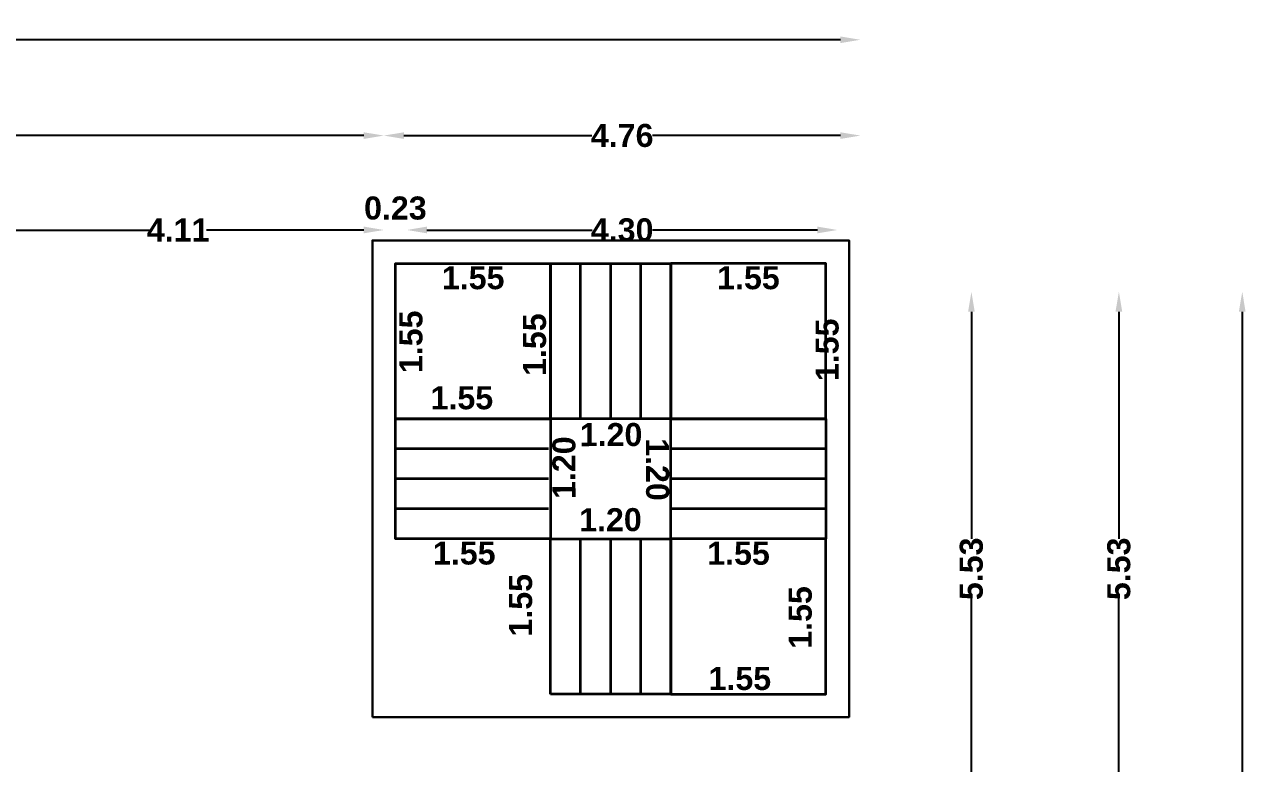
# Model space of a CAD drawing. Header units: metres. Extents: x 515 to 706, y -4 to 163.
# Drawn here: x 586.67 to 598.99, y 113.37 to 120.75 of the extents above; entities that cross this region are included whole.
import ezdxf

# ---------------------------------------------------------------- set-up
doc = ezdxf.new("R2010")
doc.units = ezdxf.units.M
doc.header["$MEASUREMENT"] = 0
doc.layers.add('BLK_1_FLR_1_STAIR_2', color=7, linetype='Continuous')
for name, color, linetype, lineweight in [('BLK_1_FLR_1_STAIR_2_FLIGHT_1', 4, 'Continuous', 30), ('BLK_1_FLR_1_STAIR_2_FLIGHT_2', 4, 'Continuous', 30), ('BLK_1_FLR_1_STAIR_2_FLIGHT_3', 4, 'Continuous', 30), ('BLK_1_FLR_1_STAIR_2_FLIGHT_4', 4, 'Continuous', 30), ('BLK_1_FLR_1_STAIR_2_LANDING_1', 4, 'Continuous', 30), ('BLK_1_FLR_1_STAIR_2_LANDING_2', 4, 'Continuous', 30), ('BLK_1_FLR_1_STAIR_2_LANDING_3', 4, 'Continuous', 30)]:
    doc.layers.add(name, color=color, linetype=linetype, lineweight=lineweight)
doc.styles.add('ARIAL', font='arialbd.ttf', dxfattribs={"height": 0.23})
doc.styles.add('working', font='arialbd.ttf', dxfattribs={"height": 0.23})
doc.dimstyles.new('new model', dxfattribs={"dimtxt": 0.23, "dimasz": 0.2, "dimexe": 0.1, "dimexo": 0.1, "dimgap": 0, "dimtad": 0, "dimzin": 1, "dimdsep": 46, "dimtxsty": 'working', "dimcen": 0.09, "dimse1": 1, "dimse2": 1, "dimclrd": 256, "dimclrt": 256, "dimadec": 1, "dimazin": 0, "dimtfac": 1, "dimtofl": 0, "dimtmove": 0, "dimatfit": 3, "dimfxl": 0, "dimtolj": 1, "dimtzin": 0, "dimlwd": -1, "dimlwe": -1, "dimarcsym": 0})
doc.dimstyles.new('OPEN SPACE', dxfattribs={"dimtxt": 0.23, "dimasz": 0.23, "dimexe": 0.1875, "dimexo": 0.0625, "dimgap": 0.09, "dimtad": 3, "dimzin": 0, "dimdsep": 46, "dimtxsty": 'ARIAL', "dimcen": 0.09, "dimse1": 1, "dimse2": 1, "dimclrd": 256, "dimclre": 256, "dimadec": 0, "dimazin": 0, "dimtfac": 0.5, "dimtix": 1, "dimtmove": 0, "dimatfit": 3, "dimfxl": 0, "dimtolj": 1, "dimtzin": 0, "dimarcsym": 0})

# ---------------------------------------------------------------- blocks, each defined once
blk = doc.blocks.new('*D220')
at = {"layer": 'Defpoints', "color": 0, "lineweight": 40}
for p in [(591.928, 118.365), (591.976, 118.365), (591.928, 116.815)]:
    blk.add_point(p, dxfattribs=at)
at = {"layer": 'BLK_1_FLR_1_STAIR_2_LANDING_1', "color": 2, "lineweight": 35, "insert": (591.768, 117.555), "char_height": 0.23, "attachment_point": 5, "rotation": 90, "style": 'ARIAL'}
blk.add_mtext('\\A1;1.55', dxfattribs=at)
blk = doc.blocks.new('*D221')
at = {"layer": 'Defpoints', "color": 0, "lineweight": 40}
for p in [(590.381, 118.345), (591.928, 118.345), (590.381, 118.014)]:
    blk.add_point(p, dxfattribs=at)
at = {"layer": 'BLK_1_FLR_1_STAIR_2_LANDING_1', "color": 1, "lineweight": 35, "insert": (591.154, 118.222), "char_height": 0.23, "attachment_point": 5, "style": 'ARIAL'}
blk.add_mtext('\\A1;1.55', dxfattribs=at)
blk = doc.blocks.new('*D222')
at = {"layer": 'Defpoints', "color": 0, "lineweight": 40}
for p in [(590.378, 116.815), (590.378, 115.615), (591.928, 115.615)]:
    blk.add_point(p, dxfattribs=at)
at = {"layer": 'BLK_1_FLR_1_STAIR_2_FLIGHT_1', "color": 2, "lineweight": 35, "insert": (591.041, 117.023), "char_height": 0.23, "attachment_point": 5, "rotation": 359.9999, "style": 'ARIAL'}
blk.add_mtext('\\A1;1.55', dxfattribs=at)
blk = doc.blocks.new('*D223')
at = {"layer": 'Defpoints', "color": 0, "lineweight": 40}
for p in [(590.245, 116.813), (591.038, 116.815), (591.042, 115.615)]:
    blk.add_point(p, dxfattribs=at)
at = {"layer": 'BLK_1_FLR_1_STAIR_2_FLIGHT_1', "color": 1, "lineweight": 35, "insert": (592.062, 116.326), "char_height": 0.23, "attachment_point": 5, "rotation": 90.159, "style": 'ARIAL'}
blk.add_mtext('\\A1;1.20', dxfattribs=at)
blk = doc.blocks.new('*D224')
at = {"layer": 'Defpoints', "color": 0, "lineweight": 40}
for p in [(590.378, 115.615), (591.928, 115.615), (590.378, 115.264)]:
    blk.add_point(p, dxfattribs=at)
at = {"layer": 'BLK_1_FLR_1_STAIR_2_FLIGHT_1', "color": 1, "lineweight": 35, "insert": (591.065, 115.472), "char_height": 0.23, "attachment_point": 5, "rotation": 359.9999, "style": 'ARIAL'}
blk.add_mtext('\\A1;1.55', dxfattribs=at)
blk = doc.blocks.new('*D225')
at = {"layer": 'Defpoints', "color": 0, "lineweight": 40}
for p in [(593.128, 115.615), (594.678, 115.615), (593.128, 115.425)]:
    blk.add_point(p, dxfattribs=at)
at = {"layer": 'BLK_1_FLR_1_STAIR_2_FLIGHT_3', "color": 2, "lineweight": 35, "insert": (593.804, 115.47), "char_height": 0.23, "attachment_point": 5, "style": 'ARIAL'}
blk.add_mtext('\\A1;1.55', dxfattribs=at)
blk = doc.blocks.new('*D226')
at = {"layer": 'Defpoints', "color": 0, "lineweight": 40}
for p in [(594.678, 116.815), (594.78, 116.816), (594.681, 115.615)]:
    blk.add_point(p, dxfattribs=at)
at = {"layer": 'BLK_1_FLR_1_STAIR_2_FLIGHT_3', "color": 1, "lineweight": 35, "insert": (592.994, 116.308), "char_height": 0.23, "attachment_point": 5, "rotation": 270.159, "style": 'ARIAL'}
blk.add_mtext('\\A1;1.20', dxfattribs=at)
blk = doc.blocks.new('*D227')
at = {"layer": 'Defpoints', "color": 0, "lineweight": 40}
for p in [(594.504, 118.365), (594.898, 118.365), (594.504, 116.812)]:
    blk.add_point(p, dxfattribs=at)
at = {"layer": 'BLK_1_FLR_1_STAIR_2_LANDING_2', "color": 2, "lineweight": 35, "insert": (594.69, 117.503), "char_height": 0.23, "attachment_point": 5, "rotation": 90, "style": 'ARIAL'}
blk.add_mtext('\\A1;1.55', dxfattribs=at)
blk = doc.blocks.new('*D228')
at = {"layer": 'Defpoints', "color": 0, "lineweight": 40}
for p in [(593.128, 118.345), (594.678, 118.345), (593.128, 118.014)]:
    blk.add_point(p, dxfattribs=at)
at = {"layer": 'BLK_1_FLR_1_STAIR_2_LANDING_2', "color": 1, "lineweight": 35, "insert": (593.903, 118.222), "char_height": 0.23, "attachment_point": 5, "style": 'ARIAL'}
blk.add_mtext('\\A1;1.55', dxfattribs=at)
blk = doc.blocks.new('*D229')
at = {"layer": 'Defpoints', "color": 0, "lineweight": 40}
for p in [(594.504, 115.615), (594.629, 115.615), (594.504, 114.065)]:
    blk.add_point(p, dxfattribs=at)
at = {"layer": 'BLK_1_FLR_1_STAIR_2_LANDING_3', "color": 2, "lineweight": 35, "insert": (594.422, 114.83), "char_height": 0.23, "attachment_point": 5, "rotation": 90, "style": 'ARIAL'}
blk.add_mtext('\\A1;1.55', dxfattribs=at)
blk = doc.blocks.new('*D230')
at = {"layer": 'Defpoints', "color": 0, "lineweight": 40}
for p in [(593.131, 115.59), (594.678, 115.59), (593.131, 114.011)]:
    blk.add_point(p, dxfattribs=at)
at = {"layer": 'BLK_1_FLR_1_STAIR_2_LANDING_3', "color": 1, "lineweight": 35, "insert": (593.817, 114.219), "char_height": 0.23, "attachment_point": 5, "style": 'ARIAL'}
blk.add_mtext('\\A1;1.55', dxfattribs=at)
blk = doc.blocks.new('*D231')
at = {"layer": 'Defpoints', "color": 0, "lineweight": 40}
for p in [(590.741, 118.365), (591.928, 118.365), (591.928, 116.815)]:
    blk.add_point(p, dxfattribs=at)
at = {"layer": 'BLK_1_FLR_1_STAIR_2_FLIGHT_2', "color": 2, "lineweight": 35, "insert": (590.534, 117.583), "char_height": 0.23, "attachment_point": 5, "rotation": 90, "style": 'ARIAL'}
blk.add_mtext('\\A1;1.55', dxfattribs=at)
blk = doc.blocks.new('*D232')
at = {"layer": 'Defpoints', "color": 0, "lineweight": 40}
for p in [(593.125, 118.477), (591.928, 117.681), (593.128, 117.684)]:
    blk.add_point(p, dxfattribs=at)
at = {"layer": 'BLK_1_FLR_1_STAIR_2_FLIGHT_2', "color": 1, "lineweight": 35, "insert": (592.531, 116.655), "char_height": 0.23, "attachment_point": 5, "rotation": 0.1591, "style": 'ARIAL'}
blk.add_mtext('\\A1;1.20', dxfattribs=at)
blk = doc.blocks.new('*D233')
at = {"layer": 'Defpoints', "color": 0, "lineweight": 40}
for p in [(591.837, 115.615), (591.928, 115.615), (591.928, 114.065)]:
    blk.add_point(p, dxfattribs=at)
at = {"layer": 'BLK_1_FLR_1_STAIR_2_FLIGHT_4', "color": 2, "lineweight": 35, "insert": (591.629, 114.952), "char_height": 0.23, "attachment_point": 5, "rotation": 90, "style": 'ARIAL'}
blk.add_mtext('\\A1;1.55', dxfattribs=at)
blk = doc.blocks.new('*D234')
at = {"layer": 'Defpoints', "color": 0, "lineweight": 40}
for p in [(593.126, 115.615), (591.928, 114.951), (593.128, 114.954)]:
    blk.add_point(p, dxfattribs=at)
at = {"layer": 'BLK_1_FLR_1_STAIR_2_FLIGHT_4', "color": 1, "lineweight": 35, "insert": (592.525, 115.805), "char_height": 0.23, "attachment_point": 5, "rotation": 0.159, "style": 'ARIAL'}
blk.add_mtext('\\A1;1.20', dxfattribs=at)
blk = doc.blocks.new('*D438')
for p, q in [((586.352, 118.7), (587.924, 118.7)), ((590.062, 118.7), (588.491, 118.7))]:
    blk.add_line(p, q)
at = {"lineweight": 40}
for points in [[(586.352, 118.734), (586.352, 118.667), (586.152, 118.7)], [(590.062, 118.734), (590.062, 118.667), (590.262, 118.7)]]:
    blk.add_solid(points, dxfattribs=at)
at = {"layer": 'Defpoints', "color": 0, "lineweight": 40}
for p in [(590.262, 118.7), (586.152, 107.789), (590.262, 107.789)]:
    blk.add_point(p, dxfattribs=at)
at = {"lineweight": 30, "insert": (588.207, 118.7), "char_height": 0.23, "attachment_point": 5, "style": 'working'}
blk.add_mtext('\\A1;4.11', dxfattribs=at)
blk = doc.blocks.new('*D439')
for p, q in [((590.062, 118.7), (589.862, 118.7)), ((590.692, 118.7), (590.892, 118.7))]:
    blk.add_line(p, q)
at = {"lineweight": 40}
for points in [[(590.062, 118.734), (590.062, 118.667), (590.262, 118.7)], [(590.692, 118.734), (590.692, 118.667), (590.492, 118.7)]]:
    blk.add_solid(points, dxfattribs=at)
at = {"layer": 'Defpoints', "color": 0, "lineweight": 40}
for p in [(590.492, 118.7), (590.262, 107.789), (590.492, 107.789)]:
    blk.add_point(p, dxfattribs=at)
at = {"lineweight": 30, "insert": (590.377, 118.918), "char_height": 0.23, "attachment_point": 5, "style": 'working'}
blk.add_mtext('\\A1;0.23', dxfattribs=at)
blk = doc.blocks.new('*D440')
for p, q in [((590.692, 118.7), (592.341, 118.7)), ((594.592, 118.7), (592.944, 118.7))]:
    blk.add_line(p, q)
at = {"lineweight": 40}
for points in [[(590.692, 118.734), (590.692, 118.667), (590.492, 118.7)], [(594.592, 118.734), (594.592, 118.667), (594.792, 118.7)]]:
    blk.add_solid(points, dxfattribs=at)
at = {"layer": 'Defpoints', "color": 0, "lineweight": 40}
for p in [(594.792, 118.7), (594.792, 112.319), (590.492, 107.789)]:
    blk.add_point(p, dxfattribs=at)
at = {"lineweight": 30, "insert": (592.642, 118.7), "char_height": 0.23, "attachment_point": 5, "style": 'working'}
blk.add_mtext('\\A1;4.30', dxfattribs=at)
blk = doc.blocks.new('*D448')
for p, q in [((596.13, 117.884), (596.13, 115.615)), ((596.13, 112.749), (596.13, 115.018))]:
    blk.add_line(p, q)
at = {"lineweight": 40}
for points in [[(596.097, 117.884), (596.163, 117.884), (596.13, 118.084)], [(596.097, 112.749), (596.163, 112.749), (596.13, 112.549)]]:
    blk.add_solid(points, dxfattribs=at)
at = {"layer": 'Defpoints', "color": 0, "lineweight": 40}
for p in [(576.573, 118.084), (596.13, 118.084), (594.916, 112.549)]:
    blk.add_point(p, dxfattribs=at)
at = {"lineweight": 30, "insert": (596.13, 115.316), "char_height": 0.23, "attachment_point": 5, "rotation": 90, "style": 'working'}
blk.add_mtext('\\A1;5.53', dxfattribs=at)
blk = doc.blocks.new('*D451')
for p, q in [((576.322, 119.643), (582.807, 119.643)), ((590.062, 119.643), (583.578, 119.643))]:
    blk.add_line(p, q)
at = {"lineweight": 40}
for points in [[(576.322, 119.676), (576.322, 119.61), (576.122, 119.643)], [(590.062, 119.676), (590.062, 119.61), (590.262, 119.643)]]:
    blk.add_solid(points, dxfattribs=at)
at = {"layer": 'Defpoints', "color": 0, "lineweight": 40}
for p in [(590.262, 119.643), (576.122, 108.019), (590.262, 108.019)]:
    blk.add_point(p, dxfattribs=at)
at = {"lineweight": 30, "insert": (583.192, 119.643), "char_height": 0.23, "attachment_point": 5, "style": 'working'}
blk.add_mtext('\\A1;14.14', dxfattribs=at)
blk = doc.blocks.new('*D452')
for p, q in [((590.462, 119.643), (592.338, 119.643)), ((594.822, 119.643), (592.946, 119.643))]:
    blk.add_line(p, q)
at = {"lineweight": 40}
for points in [[(590.462, 119.676), (590.462, 119.61), (590.262, 119.643)], [(594.822, 119.676), (594.822, 119.61), (595.022, 119.643)]]:
    blk.add_solid(points, dxfattribs=at)
at = {"layer": 'Defpoints', "color": 0, "lineweight": 40}
for p in [(595.022, 119.643), (590.262, 112.549), (595.022, 112.549)]:
    blk.add_point(p, dxfattribs=at)
at = {"lineweight": 30, "insert": (592.642, 119.643), "char_height": 0.23, "attachment_point": 5, "style": 'working'}
blk.add_mtext('\\A1;4.76', dxfattribs=at)
blk = doc.blocks.new('*D453')
for p, q in [((564.055, 120.6), (579.05, 120.6)), ((594.822, 120.6), (579.827, 120.6))]:
    blk.add_line(p, q)
at = {"lineweight": 40}
for points in [[(564.055, 120.633), (564.055, 120.567), (563.855, 120.6)], [(594.822, 120.633), (594.822, 120.567), (595.022, 120.6)]]:
    blk.add_solid(points, dxfattribs=at)
at = {"layer": 'Defpoints', "color": 0, "lineweight": 40}
for p in [(563.855, 120.6), (563.855, 119.643), (595.022, 119.643)]:
    blk.add_point(p, dxfattribs=at)
at = {"lineweight": 30, "insert": (579.439, 120.6), "char_height": 0.23, "attachment_point": 5, "style": 'working'}
blk.add_mtext('\\A1;31.17', dxfattribs=at)
blk = doc.blocks.new('*D459')
for p, q in [((597.603, 117.884), (597.603, 115.615)), ((597.603, 112.749), (597.603, 115.018))]:
    blk.add_line(p, q)
at = {"lineweight": 40}
for points in [[(597.569, 117.884), (597.636, 117.884), (597.603, 118.084)], [(597.569, 112.749), (597.636, 112.749), (597.603, 112.549)]]:
    blk.add_solid(points, dxfattribs=at)
at = {"layer": 'Defpoints', "color": 0, "lineweight": 40}
for p in [(596.13, 118.084), (596.13, 112.549), (597.603, 112.549)]:
    blk.add_point(p, dxfattribs=at)
at = {"lineweight": 30, "insert": (597.603, 115.316), "char_height": 0.23, "attachment_point": 5, "rotation": 90, "style": 'working'}
blk.add_mtext('\\A1;5.53', dxfattribs=at)
blk = doc.blocks.new('*D460')
for p, q in [((598.835, 117.884), (598.835, 106.216)), ((598.835, 93.769), (598.835, 105.436))]:
    blk.add_line(p, q)
at = {"lineweight": 40}
for points in [[(598.801, 117.884), (598.868, 117.884), (598.835, 118.084)], [(598.801, 93.769), (598.868, 93.769), (598.835, 93.569)]]:
    blk.add_solid(points, dxfattribs=at)
at = {"layer": 'Defpoints', "color": 0, "lineweight": 40}
for p in [(597.603, 118.084), (597.586, 93.569), (598.835, 93.569)]:
    blk.add_point(p, dxfattribs=at)
at = {"lineweight": 30, "insert": (598.835, 105.826), "char_height": 0.23, "attachment_point": 5, "rotation": 90, "style": 'working'}
blk.add_mtext('\\A1;24.52', dxfattribs=at)

msp = doc.modelspace()

# ---------------------------------------------------------------- linework, layer by layer
at = {"layer": 'BLK_1_FLR_1_STAIR_2', "color": 1, "lineweight": 30}
msp.add_lwpolyline([(590.14754, 113.83512), (590.14754, 118.59522), (594.90754, 118.59522), (594.90754, 113.83512)], close=True, dxfattribs=at)
at = {"layer": 'BLK_1_FLR_1_STAIR_2_FLIGHT_1', "color": 7, "lineweight": 35}
for p, q in [((591.90754, 116.81522), (590.37753, 116.81522)), ((591.90754, 116.51522), (590.37753, 116.51522)), ((591.90754, 116.21522), (590.37753, 116.21522)), ((591.90754, 115.91522), (590.37753, 115.91522)), ((591.90754, 115.61522), (590.37753, 115.61522))]:
    msp.add_line(p, q, dxfattribs=at)
for points in [[(591.92754, 118.36522), (591.92754, 116.81522), (590.37753, 116.81522), (590.37753, 118.36522)], [(591.92754, 115.61522), (590.37753, 115.61522), (590.37753, 116.81522), (591.92754, 116.81522)]]:
    msp.add_lwpolyline(points, close=True, dxfattribs=at)
at = {"layer": 'BLK_1_FLR_1_STAIR_2_FLIGHT_2', "color": 7, "lineweight": 35}
for p, q in [((591.92754, 116.81522), (591.92754, 118.36522)), ((592.22754, 116.81522), (592.22754, 118.36522)), ((592.52754, 116.81522), (592.52754, 118.36522)), ((592.82754, 116.81522), (592.82754, 118.36522)), ((593.12754, 116.81522), (593.12754, 118.36522))]:
    msp.add_line(p, q, dxfattribs=at)
msp.add_lwpolyline([(591.92754, 116.81522), (591.92754, 118.36522), (593.12754, 118.36522), (593.12754, 116.81522)], close=True, dxfattribs=at)
at = {"layer": 'BLK_1_FLR_1_STAIR_2_FLIGHT_3', "color": 7, "lineweight": 35}
for p, q in [((594.67754, 116.81522), (593.12754, 116.81522)), ((594.67754, 116.51522), (593.12754, 116.51522)), ((594.67754, 116.21522), (593.12754, 116.21522)), ((594.67754, 115.91522), (593.12754, 115.91522)), ((594.67754, 115.61522), (593.12754, 115.61522))]:
    msp.add_line(p, q, dxfattribs=at)
msp.add_lwpolyline([(594.67754, 115.61522), (593.12754, 115.61522), (593.12754, 116.81522), (594.67754, 116.81522)], close=True, dxfattribs=at)
at = {"layer": 'BLK_1_FLR_1_STAIR_2_FLIGHT_4', "color": 7, "lineweight": 35}
for p, q in [((591.92753, 114.06522), (591.92753, 115.61522)), ((592.22753, 114.06522), (592.22753, 115.61522)), ((592.52753, 114.06522), (592.52753, 115.61522)), ((592.82753, 114.06522), (592.82753, 115.61522)), ((593.12754, 114.06522), (593.12754, 115.61522))]:
    msp.add_line(p, q, dxfattribs=at)
msp.add_lwpolyline([(591.92753, 114.06522), (591.92753, 115.61522), (593.12753, 115.61522), (593.12753, 114.06522)], close=True, dxfattribs=at)
at = {"layer": 'BLK_1_FLR_1_STAIR_2_LANDING_2', "color": 7, "lineweight": 35}
msp.add_lwpolyline([(593.12754, 116.81522), (594.67753, 116.81522), (594.67753, 118.36522), (593.12754, 118.36522)], close=True, dxfattribs=at)
at = {"layer": 'BLK_1_FLR_1_STAIR_2_LANDING_3', "color": 7, "lineweight": 35}
msp.add_lwpolyline([(593.12754, 114.06522), (594.67754, 114.06522), (594.67754, 115.61522), (593.12754, 115.61522)], close=True, dxfattribs=at)

# ---------------------------------------------------------------- dimensions: what is measured, and where the dimension line sits
at = {"lineweight": 30}
for base, p1, p2, override, picture, middle in [((563.85465, 120.60013), (595.0224, 119.64308), (563.85465, 119.64308), {"dimpost": '\\X'}, '*D453', (579.43853, 120.60013)), ((590.26234, 119.64308), (576.12239, 108.01896), (590.26234, 108.01885), {"dimpost": '\\X'}, '*D451', (583.19237, 119.64308)), ((595.0224, 119.64308), (590.26238, 112.54885), (595.0224, 112.54885), {"dimpost": '\\X'}, '*D452', (592.64239, 119.64308)), ((590.49238, 118.70046), (590.26238, 107.78885), (590.49238, 107.78885), {"dimpost": '\\X', "dimtmove": 2}, '*D439', (590.37738, 118.91789)), ((590.26238, 118.70046), (586.15238, 107.7891), (590.26238, 107.78885), {"dimpost": '\\X', "dimtmove": 2}, '*D438', (588.20738, 118.70046)), ((594.79238, 118.70046), (590.49238, 107.78885), (594.79238, 112.31885), {"dimpost": '\\X', "dimtmove": 2}, '*D440', (592.64238, 118.70046))]:
    dim = msp.add_linear_dim(base=base, p1=p1, p2=p2, dimstyle='new model', override=override, dxfattribs=at)
    dim.commit()
    dim.dimension.update_dxf_attribs({"geometry": picture, "text_midpoint": middle})
for base, p1, p2, override, picture, middle in [((596.1299, 118.08378), (594.91617, 112.54885), (576.57271, 118.08378), {"dimpost": '\\X', "dimtmove": 2}, '*D448', (596.1299, 115.31631)), ((597.60251, 112.54885), (596.1299, 118.08378), (596.1299, 112.54885), {"dimpost": '\\X'}, '*D459', (597.60251, 115.31631)), ((598.83467, 93.5686), (597.60251, 118.08378), (597.58584, 93.5686), {"dimpost": '\\X'}, '*D460', (598.83467, 105.82619))]:
    dim = msp.add_linear_dim(base=base, p1=p1, p2=p2, angle=90, dimstyle='new model', override=override, dxfattribs=at)
    dim.commit()
    dim.dimension.update_dxf_attribs({"geometry": picture, "text_midpoint": middle})
at = {"layer": 'BLK_1_FLR_1_STAIR_2_FLIGHT_1', "color": 2, "lineweight": 35}
dim = msp.add_linear_dim(base=(590.37754, 116.81522), p1=(591.92753, 115.61522), p2=(590.37754, 115.61522), angle=179.999946, dimstyle='OPEN SPACE', override={"dimpost": '\\X', "dimsd1": 1, "dimsd2": 1, "dimclrd": 2, "dimclrt": 2}, dxfattribs=at)
dim.commit()
dim.dimension.update_dxf_attribs({"geometry": '*D222', "text_midpoint": (591.04111, 116.81522), "dimtype": 161})
at = {"layer": 'BLK_1_FLR_1_STAIR_2_FLIGHT_1', "color": 1, "lineweight": 35}
dim = msp.add_linear_dim(base=(590.24534, 116.81302), p1=(591.04175, 115.61522), p2=(591.03842, 116.81522), angle=90.159034, dimstyle='OPEN SPACE', override={"dimpost": '\\X', "dimsd1": 1, "dimsd2": 1, "dimclrd": 1, "dimclrt": 1, "dimtmove": 2}, dxfattribs=at)
dim.commit()
dim.dimension.update_dxf_attribs({"geometry": '*D223', "text_midpoint": (592.06152, 116.32619), "dimtype": 161})
at = {"layer": 'BLK_1_FLR_1_STAIR_2_FLIGHT_1', "color": 7, "lineweight": 35}
dim = msp.add_linear_dim(base=(590.37754, 115.26449), p1=(591.92753, 115.61522), p2=(590.37754, 115.61522), angle=179.999946, dimstyle='OPEN SPACE', override={"dimpost": '\\X', "dimsd1": 1, "dimsd2": 1, "dimclrd": 1, "dimclrt": 1, "dimfxl": 0, "dimarcsym": 2}, dxfattribs=at)
dim.commit()
dim.dimension.update_dxf_attribs({"geometry": '*D224', "text_midpoint": (591.06548, 115.26449), "dimtype": 161})
at = {"layer": 'BLK_1_FLR_1_STAIR_2_FLIGHT_2', "color": 1, "lineweight": 35}
dim = msp.add_linear_dim(base=(593.12534, 118.47742), p1=(591.92754, 117.68101), p2=(593.12754, 117.68434), angle=0.159078, dimstyle='OPEN SPACE', override={"dimpost": '\\X', "dimsd1": 1, "dimsd2": 1, "dimclrd": 1, "dimclrt": 1, "dimtmove": 2}, dxfattribs=at)
dim.commit()
dim.dimension.update_dxf_attribs({"geometry": '*D232', "text_midpoint": (592.53105, 116.65469), "dimtype": 161})
at = {"layer": 'BLK_1_FLR_1_STAIR_2_FLIGHT_2', "color": 2, "lineweight": 35}
dim = msp.add_linear_dim(base=(590.74107, 118.36522), p1=(591.92754, 116.81522), p2=(591.92754, 118.36522), angle=90, dimstyle='OPEN SPACE', override={"dimpost": '\\X', "dimsd1": 1, "dimsd2": 1, "dimclrd": 2, "dimclrt": 2}, dxfattribs=at)
dim.commit()
dim.dimension.update_dxf_attribs({"geometry": '*D231', "text_midpoint": (590.74107, 117.58268), "dimtype": 161})
at = {"layer": 'BLK_1_FLR_1_STAIR_2_FLIGHT_3', "color": 1, "lineweight": 35}
dim = msp.add_linear_dim(base=(594.78046, 116.81551), p1=(594.68087, 115.61522), p2=(594.67754, 116.81522), angle=90.159034, dimstyle='OPEN SPACE', override={"dimpost": '\\X', "dimsd1": 1, "dimsd2": 1, "dimclrd": 1, "dimclrt": 1, "dimtmove": 2}, dxfattribs=at)
dim.commit()
dim.dimension.update_dxf_attribs({"geometry": '*D226', "text_midpoint": (592.99445, 116.30793), "dimtype": 161})
at = {"layer": 'BLK_1_FLR_1_STAIR_2_FLIGHT_3', "color": 2, "lineweight": 35}
dim = msp.add_linear_dim(base=(593.12754, 115.42475), p1=(594.67754, 115.61522), p2=(593.12754, 115.61522), angle=180, dimstyle='OPEN SPACE', override={"dimpost": '\\X', "dimsd1": 1, "dimsd2": 1, "dimclrd": 2, "dimclrt": 2, "dimtmove": 2}, dxfattribs=at)
dim.commit()
dim.dimension.update_dxf_attribs({"geometry": '*D225', "text_midpoint": (593.80363, 115.47021), "dimtype": 161})
at = {"layer": 'BLK_1_FLR_1_STAIR_2_FLIGHT_4', "color": 1, "lineweight": 35}
dim = msp.add_linear_dim(base=(593.12571, 115.61522), p1=(591.92754, 114.95101), p2=(593.12754, 114.95434), angle=0.159034, dimstyle='OPEN SPACE', override={"dimpost": '\\X', "dimsd1": 1, "dimsd2": 1, "dimclrd": 1, "dimclrt": 1, "dimtmove": 2}, dxfattribs=at)
dim.commit()
dim.dimension.update_dxf_attribs({"geometry": '*D234', "text_midpoint": (592.52499, 115.80515), "dimtype": 161})
at = {"layer": 'BLK_1_FLR_1_STAIR_2_FLIGHT_4', "color": 2, "lineweight": 35}
dim = msp.add_linear_dim(base=(591.83673, 115.61522), p1=(591.92754, 114.06522), p2=(591.92754, 115.61522), angle=90, dimstyle='OPEN SPACE', override={"dimpost": '\\X', "dimsd1": 1, "dimsd2": 1, "dimclrd": 2, "dimclrt": 2}, dxfattribs=at)
dim.commit()
dim.dimension.update_dxf_attribs({"geometry": '*D233', "text_midpoint": (591.83673, 114.95164), "dimtype": 161})
at = {"layer": 'BLK_1_FLR_1_STAIR_2_LANDING_1', "color": 1, "lineweight": 35}
dim = msp.add_aligned_dim(p1=(591.92754, 118.34522), p2=(590.38086, 118.34522), distance=0.33105, dimstyle='OPEN SPACE', override={"dimpost": '\\X', "dimsd1": 1, "dimsd2": 1, "dimclrd": 1, "dimclrt": 1}, dxfattribs=at)
dim.commit()
dim.dimension.update_dxf_attribs({"geometry": '*D221', "text_midpoint": (591.1542, 118.22161)})
at = {"layer": 'BLK_1_FLR_1_STAIR_2_LANDING_1', "color": 2, "lineweight": 35}
dim = msp.add_linear_dim(base=(591.9759, 118.36522), p1=(591.92754, 116.81522), p2=(591.92754, 118.36522), angle=90, dimstyle='OPEN SPACE', override={"dimpost": '\\X', "dimsd1": 1, "dimsd2": 1, "dimclrd": 2, "dimclrt": 2}, dxfattribs=at)
dim.commit()
dim.dimension.update_dxf_attribs({"geometry": '*D220', "text_midpoint": (591.9759, 117.55542), "dimtype": 161})
at = {"layer": 'BLK_1_FLR_1_STAIR_2_LANDING_2', "color": 1, "lineweight": 35}
dim = msp.add_aligned_dim(p1=(594.67753, 118.34522), p2=(593.12754, 118.34522), distance=0.33105, dimstyle='OPEN SPACE', override={"dimpost": '\\X', "dimsd1": 1, "dimsd2": 1, "dimclrd": 1, "dimclrt": 1}, dxfattribs=at)
dim.commit()
dim.dimension.update_dxf_attribs({"geometry": '*D228', "text_midpoint": (593.90254, 118.22161)})
at = {"layer": 'BLK_1_FLR_1_STAIR_2_LANDING_2', "color": 2, "lineweight": 35}
dim = msp.add_linear_dim(base=(594.89784, 118.36522), p1=(594.5042, 116.81189), p2=(594.5042, 118.36522), angle=90, dimstyle='OPEN SPACE', override={"dimpost": '\\X', "dimsd1": 1, "dimsd2": 1, "dimclrd": 2, "dimclrt": 2}, dxfattribs=at)
dim.commit()
dim.dimension.update_dxf_attribs({"geometry": '*D227', "text_midpoint": (594.89784, 117.50307), "dimtype": 161})
at = {"layer": 'BLK_1_FLR_1_STAIR_2_LANDING_3', "color": 2, "lineweight": 35}
dim = msp.add_linear_dim(base=(594.629, 115.61522), p1=(594.50421, 114.06514), p2=(594.50421, 115.61522), angle=89.999999, dimstyle='OPEN SPACE', override={"dimpost": '\\X', "dimsd1": 1, "dimsd2": 1, "dimclrd": 2, "dimclrt": 2}, dxfattribs=at)
dim.commit()
dim.dimension.update_dxf_attribs({"geometry": '*D229', "text_midpoint": (594.629, 114.82975), "dimtype": 161})
at = {"layer": 'BLK_1_FLR_1_STAIR_2_LANDING_3', "color": 1, "lineweight": 35}
dim = msp.add_linear_dim(base=(593.13086, 114.01134), p1=(594.67754, 115.59033), p2=(593.13086, 115.59033), angle=180, dimstyle='OPEN SPACE', override={"dimpost": '\\X', "dimsd1": 1, "dimsd2": 1, "dimclrd": 1, "dimclrt": 1}, dxfattribs=at)
dim.commit()
dim.dimension.update_dxf_attribs({"geometry": '*D230', "text_midpoint": (593.81714, 114.01134), "dimtype": 161})

doc.saveas('drawing.dxf')
